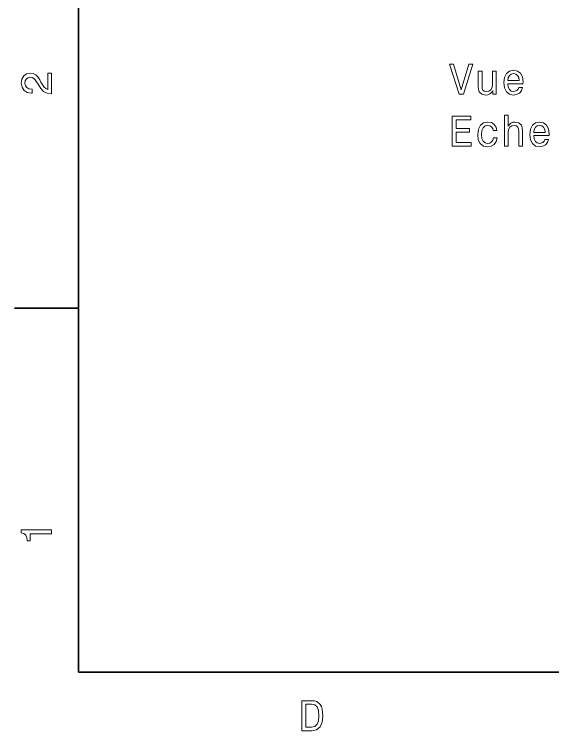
# Model space of a CAD drawing. Extents: x 0 to 297, y 0 to 210.
# Drawn here: x 2.5 to 65.3, y 3.2 to 86.8 of the extents above; entities that cross this region are included whole.
import ezdxf

# ---------------------------------------------------------------- set-up
doc = ezdxf.new("R2010")
doc.units = 0

msp = doc.modelspace()

# ---------------------------------------------------------------- linework, layer by layer
at = {"color": 7, "lineweight": 35}
for p, q in [((10, 200), (10, 10)), ((10, 10), (287, 10))]:
    msp.add_line(p, q, dxfattribs=at)
at = {"color": 7, "lineweight": 35, "ltscale": 0.1875}
msp.add_line((10, 52.5), (2.5, 52.5), dxfattribs=at)
at = {"color": 7, "lineweight": 13}
for points in [[(55.507099, 80.976013), (54.629578, 77.995468), (53.726837, 80.976013), (53.24773, 80.976013), (54.377415, 77.47097), (54.881737, 77.47097), (55.986206, 80.976013)], [(6.833213, 77.519447), (6.833213, 79.925072), (6.399496, 79.925072), (6.399496, 78.023773), (6.162464, 78.129684), (5.965778, 78.311241), (5.607709, 78.871033), (5.456412, 79.168587), (5.239553, 79.501442), (4.987392, 79.738472), (4.689842, 79.874641), (4.351945, 79.925072), (3.928314, 79.839333), (3.595461, 79.602303), (3.383646, 79.239189), (3.307997, 78.770172), (3.393732, 78.286018), (3.630764, 77.91787), (4.009006, 77.680832), (4.508286, 77.600143), (4.578891, 77.600143), (4.578891, 78.059074), (4.538545, 78.059074), (4.195605, 78.104462), (3.943444, 78.240631), (3.782061, 78.457489), (3.726585, 78.744957), (3.777017, 79.03746), (3.903098, 79.254318), (4.099784, 79.395531), (4.346902, 79.445961), (4.578891, 79.41066), (4.775577, 79.314842), (4.947046, 79.153458), (5.098343, 78.931557), (5.259727, 78.634003), (5.572406, 78.139771), (5.90526, 77.791786), (6.308718, 77.585014), (6.818084, 77.519447)], [(58.709549, 80.179184), (58.265743, 80.179184), (58.265743, 78.615784), (58.215309, 78.25267), (58.069057, 77.990425), (57.842113, 77.829041), (57.544563, 77.77861), (57.307529, 77.818954), (57.156235, 77.939987), (57.070499, 78.146759), (57.050327, 78.43927), (57.050327, 80.179184), (56.606522, 80.179184), (56.606522, 78.398926), (56.621651, 78.040855), (56.717472, 77.743301), (57.009979, 77.47097), (57.479, 77.375153), (57.731163, 77.410454), (57.948021, 77.501228), (58.134621, 77.65757), (58.285915, 77.884514), (58.285915, 77.47097), (58.709549, 77.47097)], [(60.046001, 78.696472), (61.82122, 78.696472), (61.826263, 78.903244), (61.745571, 79.483215), (61.523666, 79.916939), (61.170643, 80.179184), (60.701622, 80.275002), (60.242687, 80.174141), (59.889664, 79.891716), (59.662716, 79.432785), (59.582027, 78.827599), (59.657673, 78.207283), (59.884621, 77.753387), (60.232601, 77.47097), (60.686493, 77.375153), (61.079865, 77.440712), (61.40263, 77.612183), (61.639664, 77.884514), (61.775829, 78.247627), (61.33707, 78.247627), (61.246292, 78.045898), (61.115166, 77.8946), (60.741966, 77.773567), (60.454506, 77.829041), (60.237644, 78.005554), (60.096436, 78.293015), (60.046001, 78.681343)], [(60.046001, 79.069672), (60.101479, 79.417656), (60.237644, 79.674858), (60.44442, 79.8312), (60.716751, 79.886673), (60.984043, 79.8312), (61.190815, 79.674858), (61.316895, 79.417656), (61.362286, 79.069672)], [(53.570499, 71.424141), (55.78952, 71.424141), (55.78952, 71.847771), (54.034477, 71.847771), (54.034477, 73.032928), (55.597878, 73.032928), (55.597878, 73.451515), (54.034477, 73.451515), (54.034477, 74.500511), (55.749172, 74.500511), (55.749172, 74.924141), (53.570499, 74.924141)], [(59.657673, 71.424141), (60.101479, 71.424141), (60.101479, 72.987541), (60.146866, 73.345612), (60.293121, 73.607857), (60.520065, 73.769241), (60.822659, 73.829758), (61.064735, 73.779327), (61.216034, 73.643158), (61.291679, 73.416214), (61.316895, 73.113625), (61.316895, 71.424141), (61.7607, 71.424141), (61.7607, 73.204399), (61.740528, 73.562469), (61.64975, 73.860023), (61.3522, 74.132355), (60.888222, 74.228172), (60.636063, 74.192871), (60.419201, 74.097054), (60.237644, 73.945755), (60.101479, 73.738983), (60.101479, 75.045181), (59.657673, 75.045181)], [(58.346436, 73.234657), (58.785194, 73.234657), (58.69442, 73.638115), (58.477558, 73.955841), (58.139664, 74.152527), (57.700901, 74.228172), (57.216751, 74.127312), (56.848595, 73.844887), (56.616608, 73.385956), (56.535915, 72.770683), (56.611565, 72.160454), (56.838509, 71.706558), (57.196579, 71.424141), (57.685772, 71.328323), (58.119492, 71.403969), (58.457386, 71.615784), (58.689373, 71.948639), (58.790237, 72.392441), (58.366608, 72.392441), (58.290958, 72.110023), (58.14975, 71.898201), (57.948021, 71.767082), (57.700901, 71.726738), (57.393265, 71.792297), (57.171364, 71.994026), (57.035194, 72.321838), (56.989807, 72.785812), (57.035194, 73.2397), (57.176407, 73.567513), (57.403351, 73.769241), (57.700901, 73.839844), (57.96315, 73.794456), (58.159836, 73.678467), (58.290958, 73.486824)], [(63.082024, 72.649643), (64.857239, 72.649643), (64.862289, 72.856415), (64.781593, 73.436386), (64.559692, 73.87011), (64.206665, 74.132355), (63.737644, 74.228172), (63.278713, 74.127312), (62.925686, 73.844887), (62.698742, 73.385956), (62.61805, 72.780769), (62.693699, 72.160454), (62.920643, 71.706558), (63.268623, 71.424141), (63.722515, 71.328323), (64.115891, 71.393883), (64.438652, 71.565353), (64.67569, 71.837685), (64.811852, 72.200798), (64.373093, 72.200798), (64.282318, 71.999069), (64.151192, 71.847771), (63.777992, 71.726738), (63.490528, 71.782211), (63.273666, 71.958725), (63.132458, 72.246185), (63.082024, 72.634514)], [(63.082024, 73.022842), (63.137501, 73.370827), (63.273666, 73.628029), (63.480442, 73.78437), (63.752777, 73.839844), (64.020065, 73.78437), (64.226837, 73.628029), (64.352921, 73.370827), (64.398308, 73.022842)], [(6.833213, 26.159222), (6.833213, 26.618156), (3.307997, 26.618156), (3.307997, 26.275217), (3.615634, 26.184439), (3.822406, 26.002882), (3.943444, 25.725506), (3.98379, 25.34222), (4.341859, 25.34222), (4.341859, 26.159222)], [(37.194958, 6.666787), (36.029972, 6.666787), (36.029972, 3.166787), (37.194958, 3.166787), (37.744667, 3.277738), (38.153168, 3.615634), (38.405331, 4.165346), (38.496109, 4.916787), (38.415417, 5.683357), (38.314552, 5.985951), (38.173344, 6.228026), (37.764839, 6.555836), (37.497551, 6.636527)], [(37.159653, 6.248199), (37.542938, 6.17255), (37.805187, 5.940562), (37.961525, 5.527017), (38.011959, 4.916787), (37.956482, 4.326729), (37.800144, 3.913184), (37.532852, 3.666066), (37.159653, 3.585375), (36.498989, 3.585375), (36.498989, 6.248199)]]:
    msp.add_lwpolyline(points, close=True, dxfattribs=at)

doc.saveas('drawing.dxf')
